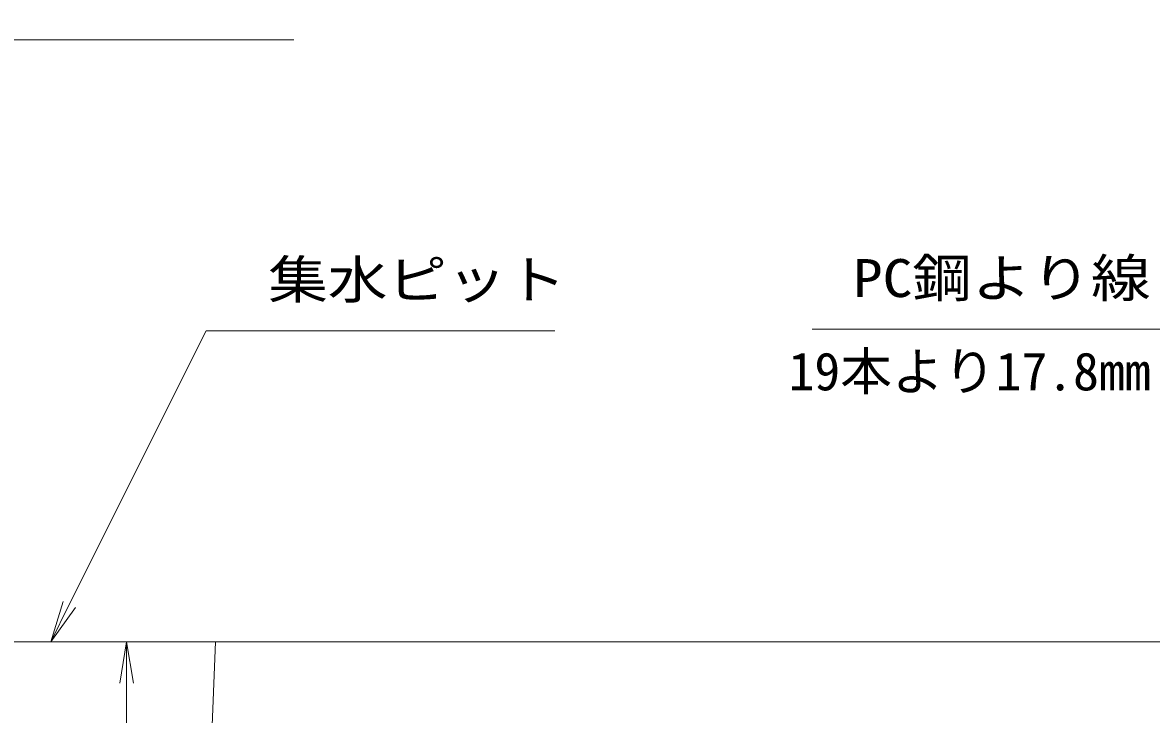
# Model space of a CAD drawing. Units: millimetres at full size; details may follow other scales. Extents: x 37600 to 71200, y -55520 to -31760.
# Drawn here: x 55152 to 57332, y -49505 to -48170 of the extents above; entities that cross this region are included whole.
import ezdxf
from ezdxf.enums import TextEntityAlignment as Align

# ---------------------------------------------------------------- set-up
doc = ezdxf.new("R2010")
doc.units = ezdxf.units.MM
doc.header["$LTSCALE"] = 80.0044
doc.layers.add('0_2', color=4, linetype='Continuous', lineweight=13)
doc.layers.add('寸法', color=6, linetype='Continuous', lineweight=13)
doc.styles.add('ＭＳ ゴシック', font='')
doc.styles.get('ＭＳ ゴシック').set_extended_font_data('MS Gothic')

# ---------------------------------------------------------------- blocks, each defined once
blk = doc.blocks.new('open_arrow')
at = {"color": 0, "linetype": 'Continuous', "lineweight": -2}
blk.add_lwpolyline([(7.5, 1.25), (0, 0), (7.5, -1.25)], dxfattribs=at)

msp = doc.modelspace()

# ---------------------------------------------------------------- linework, layer by layer
at = {"layer": '0_2', "color": 3}
for points in [[(54755, -49365), (57555, -49365), (57755, -49165), (57755, -47515), (57555, -47315), (54755, -47315), (54555, -47515), (54555, -49165)], [(55517.24, -49559), (55536.52, -49559), (55539.52, -49568), (54870.48, -49568), (54873.48, -49559), (54892.76, -49559), (54885, -49365), (55525, -49365)]]:
    msp.add_lwpolyline(points, close=True, dxfattribs=at)
at = {"layer": '寸法'}
msp.add_line((55353.33, -49365), (55353.33, -49868), dxfattribs=at)
for points in [[(55026, -48204), (55106, -48204), (55422.67, -48204), (55676, -48204)], [(55206.67, -49365), (55242.44, -49293.45), (55506.67, -48765), (56180, -48765)], [(57745, -49352), (57709.22, -49280.45), (57450, -48762), (56676.67, -48762)]]:
    msp.add_lwpolyline(points, dxfattribs=at)

# ---------------------------------------------------------------- block references
at = {"layer": '寸法', "xscale": 10.7, "yscale": 10.7}
for p, rotation in [((55206.67, -49365), 63.4), ((55353.33, -49365), 270)]:
    msp.add_blockref('open_arrow', p, dxfattribs=dict(at, rotation=rotation))

# ---------------------------------------------------------------- texts
at = {"layer": '寸法', "style": 'ＭＳ ゴシック', "width": 1.15}
msp.add_text('PC鋼より線', height=73.31, dxfattribs=at).set_placement((57330, -48722), align=Align.BOTTOM_RIGHT)
msp.add_text('集水ピット', height=73.31, dxfattribs=at).set_placement((55626.67, -48725), align=Align.BOTTOM_LEFT)
at = {"layer": '寸法', "color": 3, "style": 'ＭＳ ゴシック'}
msp.add_text('19本より17.8mm', height=73.31, dxfattribs=at).set_placement((57330, -48902), align=Align.BOTTOM_RIGHT)

doc.saveas('drawing.dxf')
